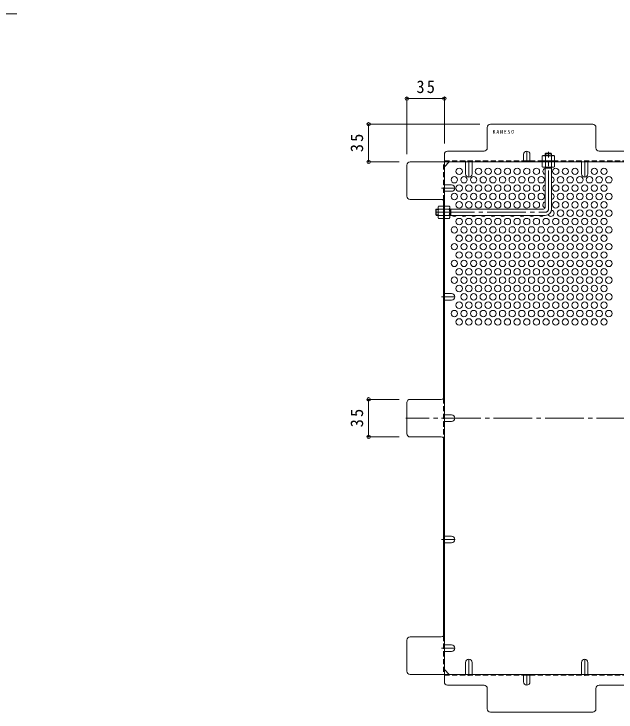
# Model space of a CAD drawing. Units: millimetres at full size, sheet at 1:4; some dimension numbers follow another scale. Extents: x -915 to 1071, y -779 to 747.
# Drawn here: x -204 to 357, y 51 to 701 of the extents above; entities that cross this region are included whole.
import ezdxf

# ---------------------------------------------------------------- set-up
doc = ezdxf.new("R2010")
doc.units = ezdxf.units.MM
doc.header["$LTSCALE"] = 4
doc.header["$PDMODE"] = 32
doc.header["$PDSIZE"] = 3.2
for name, pattern in [('CHAIN1', [8, 5, -1, 1, -1]), ('CHAIN2', [12, 9, -1, 1, -1]), ('DASHED1', [1.8, 1.2, -0.6])]:
    doc.linetypes.add(name, pattern=pattern)
for name, color, linetype, lineweight in [('A-1_躯体', 3, 'Continuous', 9), ('A-4_その他', 7, 'Continuous', 9), ('A-5_文字', 7, 'Continuous', 9), ('A-6_寸法', 2, 'Continuous', 9), ('A-7_ハッチ', 2, 'Continuous', 9), ('A-8_記号', 2, 'Continuous', 9), ('A-B_ﾊｯﾁ', 2, 'Continuous', 9)]:
    doc.layers.add(name, color=color, linetype=linetype, lineweight=lineweight)
doc.styles.add('ＭＳ ゴシック', font='')
doc.styles.get('ＭＳ ゴシック').set_extended_font_data('MS Gothic')

msp = doc.modelspace()

# ---------------------------------------------------------------- linework, layer by layer
at = {"layer": 'A-1_躯体', "linetype": 'CHAIN2'}
for p, q in [((294.092, 519.419), (294.092, 572.651)), ((189.092, 516.419), (291.092, 516.419))]:
    msp.add_line(p, q, dxfattribs=at)
at = {"layer": 'A-1_躯体', "linetype": 'DASHED1'}
for p, q in [((291.092, 570.919), (291.592, 571.419)), ((297.092, 570.919), (291.092, 570.919)), ((291.092, 570.919), (291.092, 569.219)), ((296.592, 571.419), (291.592, 571.419)), ((291.592, 569.219), (291.592, 571.419)), ((297.092, 570.919), (296.592, 571.419)), ((296.592, 569.219), (296.592, 571.419)), ((297.092, 570.919), (297.092, 569.219))]:
    msp.add_line(p, q, dxfattribs=at)
at = {"layer": 'A-1_躯体'}
for p, q in [((291.092, 520.919), (291.092, 558.419)), ((297.092, 557.419), (291.092, 557.419)), ((291.592, 557.419), (291.592, 558.419)), ((296.592, 557.419), (296.592, 558.419)), ((297.092, 519.419), (297.092, 558.419)), ((189.592, 519.419), (189.092, 518.919)), ((189.092, 518.919), (189.092, 513.919)), ((191.292, 518.919), (189.092, 518.919)), ((189.592, 513.419), (189.092, 513.919)), ((191.292, 513.919), (189.092, 513.919)), ((189.592, 519.419), (189.592, 513.419)), ((189.592, 519.419), (191.292, 519.419)), ((202.092, 519.419), (289.592, 519.419)), ((203.092, 518.919), (202.092, 518.919)), ((203.092, 513.919), (202.092, 513.919)), ((203.092, 519.419), (203.092, 513.419)), ((189.592, 513.419), (191.292, 513.419)), ((202.092, 513.419), (291.092, 513.419))]:
    msp.add_line(p, q, dxfattribs=at)
for centre, radius in [((289.592, 520.919), 1.5), ((291.092, 519.419), 6)]:
    msp.add_arc(centre, radius, 270, 0, dxfattribs=at)
at = {"layer": 'A-1_躯体', "linetype": 'CHAIN2'}
msp.add_arc((291.092, 519.419), 3, 270, 0, dxfattribs=at)
at = {"layer": 'A-4_その他'}
for p, q in [((-220.292, 701.19), (-201.401, 701.19)), ((162.089, 623.831), (162.089, 570.419)), ((162.089, 622.331), (197.092, 622.331)), ((197.092, 623.831), (197.092, 580.419)), ((125.018, 598.419), (230.093, 598.419)), ((126.518, 598.419), (126.518, 563.419)), ((125.018, 563.419), (155.089, 563.419)), ((125.018, 342.116), (155.089, 342.116)), ((126.518, 342.116), (126.518, 307.115)), ((125.018, 307.115), (155.089, 307.115))]:
    msp.add_line(p, q, dxfattribs=at)
for p in [(162.089, 622.331), (197.092, 622.331), (126.518, 598.419), (126.518, 563.419), (126.518, 342.116), (126.518, 307.115)]:
    msp.add_point(p, dxfattribs=at)
at = {"layer": 'A-6_寸法'}
for centre in [(210.892, 554.545), (228.892, 554.545), (237.892, 554.545), (246.892, 554.545), (255.892, 554.545), (264.892, 554.545), (273.892, 554.545), (282.892, 554.545), (300.892, 554.545), (309.892, 554.545), (318.892, 554.545), (336.892, 554.545), (345.892, 554.545), (206.392, 546.751), (215.392, 546.751), (224.392, 546.751), (233.392, 546.751), (242.392, 546.751), (251.392, 546.751), (260.392, 546.751), (269.392, 546.751), (278.392, 546.751), (287.392, 546.751), (305.392, 546.751), (314.392, 546.751), (323.392, 546.751), (332.392, 546.751), (341.392, 546.751), (350.392, 546.751), (210.892, 538.957), (219.892, 538.957), (228.892, 538.957), (237.892, 538.957), (246.892, 538.957), (255.892, 538.957), (264.892, 538.957), (273.892, 538.957), (282.892, 538.957), (300.892, 538.957), (309.892, 538.957), (318.892, 538.957), (327.892, 538.957), (336.892, 538.957), (345.892, 538.957), (206.392, 531.162), (215.392, 531.162), (224.392, 531.162), (233.392, 531.162), (242.392, 531.162), (251.392, 531.162), (260.392, 531.162), (269.392, 531.162), (278.392, 531.162), (287.392, 531.162), (305.392, 531.162), (314.392, 531.162), (323.392, 531.162), (332.392, 531.162), (341.392, 531.162), (350.392, 531.162), (210.892, 523.368), (219.892, 523.368), (228.892, 523.368), (237.892, 523.368), (246.892, 523.368), (255.892, 523.368), (264.892, 523.368), (273.892, 523.368), (282.892, 523.368), (300.892, 523.368), (309.892, 523.368), (318.892, 523.368), (327.892, 523.368), (336.892, 523.368), (345.892, 523.368), (305.392, 515.574), (314.392, 515.574), (323.392, 515.574), (332.392, 515.574), (341.392, 515.574), (350.392, 515.574), (210.892, 507.78), (219.892, 507.78), (228.892, 507.78), (237.892, 507.78), (246.892, 507.78), (255.892, 507.78), (264.892, 507.78), (273.892, 507.78), (282.892, 507.78), (291.892, 507.78), (300.892, 507.78), (309.892, 507.78), (318.892, 507.78), (327.892, 507.78), (336.892, 507.78), (345.892, 507.78), (206.392, 499.985), (215.392, 499.985), (224.392, 499.985), (233.392, 499.985), (242.392, 499.985), (251.392, 499.985), (260.392, 499.985), (269.392, 499.985), (278.392, 499.985), (287.392, 499.985), (296.392, 499.985), (305.392, 499.985), (314.392, 499.985), (323.392, 499.985), (332.392, 499.985), (341.392, 499.985), (350.392, 499.985), (210.892, 492.191), (219.892, 492.191), (228.892, 492.191), (237.892, 492.191), (246.892, 492.191), (255.892, 492.191), (264.892, 492.191), (273.892, 492.191), (282.892, 492.191), (291.892, 492.191), (300.892, 492.191), (309.892, 492.191), (318.892, 492.191), (327.892, 492.191), (336.892, 492.191), (345.892, 492.191), (206.392, 484.397), (215.392, 484.397), (224.392, 484.397), (233.392, 484.397), (242.392, 484.397), (251.392, 484.397), (260.392, 484.397), (269.392, 484.397), (278.392, 484.397), (287.392, 484.397), (296.392, 484.397), (305.392, 484.397), (314.392, 484.397), (323.392, 484.397), (332.392, 484.397), (341.392, 484.397), (350.392, 484.397), (210.892, 476.603), (219.892, 476.603), (228.892, 476.603), (237.892, 476.603), (246.892, 476.603), (255.892, 476.603), (264.892, 476.603), (273.892, 476.603), (282.892, 476.603), (291.892, 476.603), (300.892, 476.603), (309.892, 476.603), (318.892, 476.603), (327.892, 476.603), (336.892, 476.603), (345.892, 476.603), (206.392, 468.809), (215.392, 468.809), (224.392, 468.809), (233.392, 468.809), (242.392, 468.809), (251.392, 468.809), (260.392, 468.809), (269.392, 468.809), (278.392, 468.809), (287.392, 468.809), (296.392, 468.809), (305.392, 468.809), (314.392, 468.809), (323.392, 468.809), (332.392, 468.809), (341.392, 468.809), (350.392, 468.809), (210.892, 461.014), (219.892, 461.014), (228.892, 461.014), (237.892, 461.014), (246.892, 461.014), (255.892, 461.014), (264.892, 461.014), (273.892, 461.014), (282.892, 461.014), (291.892, 461.014), (300.892, 461.014), (309.892, 461.014), (318.892, 461.014), (327.892, 461.014), (336.892, 461.014), (345.892, 461.014), (206.392, 453.22), (215.392, 453.22), (224.392, 453.22), (233.392, 453.22), (242.392, 453.22), (251.392, 453.22), (260.392, 453.22), (269.392, 453.22), (278.392, 453.22), (287.392, 453.22), (296.392, 453.22), (305.392, 453.22), (314.392, 453.22), (323.392, 453.22), (332.392, 453.22), (341.392, 453.22), (350.392, 453.22), (210.892, 445.426), (219.892, 445.426), (228.892, 445.426), (237.892, 445.426), (246.892, 445.426), (255.892, 445.426), (264.892, 445.426), (273.892, 445.426), (282.892, 445.426), (291.892, 445.426), (300.892, 445.426), (309.892, 445.426), (318.892, 445.426), (327.892, 445.426), (336.892, 445.426), (345.892, 445.426), (215.392, 437.632), (224.392, 437.632), (233.392, 437.632), (242.392, 437.632), (251.392, 437.632), (260.392, 437.632), (269.392, 437.632), (278.392, 437.632), (287.392, 437.632), (296.392, 437.632), (305.392, 437.632), (314.392, 437.632), (323.392, 437.632), (332.392, 437.632), (341.392, 437.632), (350.392, 437.632), (210.892, 429.837), (219.892, 429.837), (228.892, 429.837), (237.892, 429.837), (246.892, 429.837), (255.892, 429.837), (264.892, 429.837), (273.892, 429.837), (282.892, 429.837), (291.892, 429.837), (300.892, 429.837), (309.892, 429.837), (318.892, 429.837), (327.892, 429.837), (336.892, 429.837), (345.892, 429.837), (206.392, 422.043), (215.392, 422.043), (224.392, 422.043), (233.392, 422.043), (242.392, 422.043), (251.392, 422.043), (260.392, 422.043), (269.392, 422.043), (278.392, 422.043), (287.392, 422.043), (296.392, 422.043), (305.392, 422.043), (314.392, 422.043), (323.392, 422.043), (332.392, 422.043), (341.392, 422.043), (350.392, 422.043), (210.892, 414.249), (219.892, 414.249), (228.892, 414.249), (237.892, 414.249), (246.892, 414.249), (255.892, 414.249), (264.892, 414.249), (273.892, 414.249), (282.892, 414.249), (291.892, 414.249), (300.892, 414.249), (309.892, 414.249), (318.892, 414.249), (327.892, 414.249), (336.892, 414.249), (345.892, 414.249)]:
    msp.add_circle(centre, 3, dxfattribs=at)
for centre, start, end in [((291.892, 554.545), 105.46601, 254.53399), ((296.392, 546.751), 283.4934, 76.5066), ((291.892, 538.957), 105.46601, 254.53399), ((296.392, 531.162), 283.4934, 76.5066), ((291.892, 523.368), 105.46601, 253.31594), ((296.392, 515.574), 210.21019, 77.87168), ((206.392, 515.574), 225.92, 314.08), ((215.392, 515.574), 225.92, 314.08), ((224.392, 515.574), 225.92, 314.08), ((233.392, 515.574), 225.92, 314.08), ((242.392, 515.574), 225.92, 314.08), ((251.392, 515.574), 225.92, 314.08), ((260.392, 515.574), 225.92, 314.08), ((269.392, 515.574), 225.92, 314.08), ((278.392, 515.574), 225.92, 314.08), ((287.392, 515.574), 225.92, 314.08)]:
    msp.add_arc(centre, 3, start, end, dxfattribs=at)
at = {"layer": 'A-7_ハッチ'}
for p, q in [((335.392, 598.419), (240.093, 598.419)), ((237.093, 576.419), (237.093, 595.419)), ((338.392, 576.419), (338.392, 595.419)), ((200.092, 573.419), (234.093, 573.419)), ((341.392, 573.419), (401.392, 573.419)), ((197.092, 570.419), (197.092, 78.812)), ((162.089, 531.418), (162.089, 560.419)), ((165.089, 563.419), (706.696, 563.419)), ((197.092, 558.807), (201.704, 563.419)), ((270.892, 564.219), (276.892, 564.219)), ((194.092, 528.418), (165.089, 528.418)), ((196.292, 527.458), (196.292, 343.076)), ((162.089, 310.115), (162.089, 339.116)), ((194.092, 342.116), (165.089, 342.116)), ((194.092, 307.115), (165.089, 307.115)), ((196.292, 121.773), (196.292, 306.154)), ((162.089, 88.812), (162.089, 117.813)), ((194.092, 120.813), (165.089, 120.813)), ((165.089, 85.812), (706.696, 85.812)), ((201.704, 85.812), (197.092, 90.424)), ((270.892, 85.012), (276.892, 85.012)), ((234.093, 75.812), (200.092, 75.812)), ((237.093, 72.812), (237.093, 53.812)), ((338.392, 72.812), (338.392, 53.812)), ((341.392, 75.812), (401.392, 75.812)), ((240.093, 50.812), (335.392, 50.812))]:
    msp.add_line(p, q, dxfattribs=at)
at = {"layer": 'A-7_ハッチ', "linetype": 'DASHED1'}
for p, q in [((196.292, 527.458), (196.292, 563.419)), ((197.092, 564.219), (270.892, 564.219)), ((216.892, 563.419), (216.892, 564.219)), ((222.892, 563.419), (222.892, 564.219)), ((276.892, 564.219), (594.892, 564.219)), ((291.092, 563.419), (291.092, 564.219)), ((324.892, 563.419), (324.892, 564.219)), ((330.892, 563.419), (330.892, 564.219)), ((197.092, 541.957), (196.292, 541.957)), ((197.092, 535.957), (196.292, 535.957)), ((196.292, 519.619), (197.092, 519.619)), ((196.292, 513.419), (197.092, 513.419)), ((197.092, 440.632), (196.292, 440.632)), ((197.092, 434.632), (196.292, 434.632)), ((196.292, 343.076), (196.292, 306.154)), ((197.092, 327.615), (196.292, 327.615)), ((197.092, 321.615), (196.292, 321.615)), ((197.092, 244.776), (196.292, 244.776)), ((197.092, 240.776), (196.292, 240.776)), ((197.092, 214.599), (196.292, 214.599)), ((197.092, 208.599), (196.292, 208.599)), ((196.292, 121.773), (196.292, 85.807)), ((197.092, 113.274), (196.292, 113.274)), ((197.092, 107.274), (196.292, 107.274)), ((197.092, 85.012), (270.892, 85.012)), ((216.892, 85.812), (216.892, 85.012)), ((222.892, 85.812), (222.892, 85.012)), ((276.892, 85.012), (594.892, 85.012)), ((324.892, 85.812), (324.892, 85.012)), ((330.892, 85.812), (330.892, 85.012))]:
    msp.add_line(p, q, dxfattribs=at)
at = {"layer": 'A-7_ハッチ', "linetype": 'CHAIN2'}
msp.add_line((711.049, 324.615), (161.167, 324.615), dxfattribs=at)
at = {"layer": 'A-7_ハッチ'}
for centre, start, end in [((240.093, 595.419), 90, 180), ((335.392, 595.419), 0, 90), ((200.092, 570.419), 90, 180), ((234.093, 576.419), 270, 0), ((341.392, 576.419), 180, 270), ((165.089, 560.419), 90, 180), ((165.089, 531.418), 180, 270), ((194.092, 525.418), 0, 90), ((194.092, 345.116), 270, 0), ((165.089, 339.116), 90, 180), ((165.089, 310.115), 180, 270), ((194.092, 304.115), 0, 90), ((194.092, 123.813), 270, 0), ((165.089, 117.813), 90, 180), ((165.089, 88.812), 180, 270), ((200.092, 78.812), 180, 270), ((234.093, 72.812), 0, 90), ((341.392, 72.812), 90, 180), ((240.093, 53.812), 180, 270), ((335.392, 53.812), 270, 0)]:
    msp.add_arc(centre, 3, start, end, dxfattribs=at)
at = {"layer": 'A-8_記号', "linetype": 'CHAIN1'}
for p, q in [((273.892, 563.419), (273.892, 573.419)), ((219.892, 564.619), (219.892, 549.269)), ((327.892, 564.619), (327.892, 549.269)), ((194.385, 538.957), (206.892, 538.957)), ((194.385, 437.632), (206.892, 437.632)), ((194.385, 324.615), (206.892, 324.615)), ((194.385, 211.599), (206.892, 211.599)), ((194.385, 110.274), (206.892, 110.274)), ((219.892, 84.612), (219.892, 99.962)), ((327.892, 84.612), (327.892, 99.962)), ((273.892, 85.812), (273.892, 75.812))]:
    msp.add_line(p, q, dxfattribs=at)
at = {"layer": 'A-8_記号'}
for p, q in [((270.892, 570.419), (270.892, 563.419)), ((276.892, 570.419), (276.892, 563.419)), ((216.892, 552.269), (216.892, 563.419)), ((222.892, 552.269), (222.892, 563.419)), ((324.892, 552.269), (324.892, 563.419)), ((330.892, 552.269), (330.892, 563.419)), ((203.892, 541.957), (197.092, 541.957)), ((203.892, 535.957), (197.092, 535.957)), ((203.892, 440.632), (197.092, 440.632)), ((203.892, 434.632), (197.092, 434.632)), ((203.892, 327.615), (197.092, 327.615)), ((203.892, 321.615), (197.092, 321.615)), ((203.892, 214.599), (197.092, 214.599)), ((203.892, 208.599), (197.092, 208.599)), ((203.892, 113.274), (197.092, 113.274)), ((203.892, 107.274), (197.092, 107.274)), ((216.892, 96.962), (216.892, 85.812)), ((222.892, 96.962), (222.892, 85.812)), ((324.892, 96.962), (324.892, 85.812)), ((330.892, 96.962), (330.892, 85.812)), ((270.892, 78.812), (270.892, 85.812)), ((276.892, 78.812), (276.892, 85.812))]:
    msp.add_line(p, q, dxfattribs=at)
for centre, start, end in [((273.892, 570.419), 0, 180), ((219.892, 552.269), 180, 0), ((327.892, 552.269), 180, 0), ((203.892, 538.957), 270, 90), ((203.892, 437.632), 270, 90), ((203.892, 324.615), 270, 90), ((203.892, 211.599), 270, 90), ((203.892, 110.274), 270, 90), ((219.892, 96.962), 0, 180), ((327.892, 96.962), 0, 180), ((273.892, 78.812), 180, 0)]:
    msp.add_arc(centre, 3, start, end, dxfattribs=at)
at = {"layer": 'A-B_ﾊｯﾁ', "linetype": 'DASHED1'}
for p, q in [((289.092, 569.219), (288.342, 568.786)), ((288.342, 564.219), (288.342, 568.786)), ((289.092, 569.219), (299.092, 569.219)), ((291.229, 568.786), (291.229, 564.219)), ((296.955, 568.786), (296.955, 564.219)), ((299.092, 569.219), (299.842, 568.786)), ((299.842, 564.219), (299.842, 568.786)), ((288.342, 564.219), (299.842, 564.219))]:
    msp.add_line(p, q, dxfattribs=at)
at = {"layer": 'A-B_ﾊｯﾁ'}
for p, q in [((299.842, 563.419), (288.342, 563.419)), ((288.342, 563.419), (288.342, 558.852)), ((291.229, 558.852), (291.229, 563.419)), ((296.955, 558.852), (296.955, 563.419)), ((299.842, 563.419), (299.842, 558.852)), ((289.092, 558.419), (288.342, 558.852)), ((299.092, 558.419), (289.092, 558.419)), ((299.092, 558.419), (299.842, 558.852)), ((191.292, 521.419), (191.725, 522.169)), ((191.292, 521.419), (191.292, 511.419)), ((196.292, 522.169), (191.725, 522.169)), ((196.292, 522.169), (196.292, 510.669)), ((197.092, 522.169), (197.092, 510.669)), ((197.092, 522.169), (201.659, 522.169)), ((202.092, 521.419), (201.659, 522.169)), ((202.092, 521.419), (202.092, 511.419)), ((191.725, 519.282), (196.292, 519.282)), ((201.659, 519.282), (197.092, 519.282)), ((191.292, 511.419), (191.725, 510.669)), ((191.725, 513.556), (196.292, 513.556)), ((196.292, 510.669), (191.725, 510.669)), ((201.659, 513.556), (197.092, 513.556)), ((197.092, 510.669), (201.659, 510.669)), ((202.092, 511.419), (201.659, 510.669))]:
    msp.add_line(p, q, dxfattribs=at)
at = {"layer": 'A-B_ﾊｯﾁ', "linetype": 'DASHED1'}
for centre, radius, start, end in [((289.987, 565.937), 3.29, 93.92075, 120), ((289.752, 566.484), 2.735, 57.31491, 89.78969), ((294.092, 559.536), 9.683, 72.79973, 107.20026), ((298.432, 566.484), 2.735, 90.2103, 122.68507), ((298.197, 565.937), 3.29, 59.99998, 86.07924)]:
    msp.add_arc(centre, radius, start, end, dxfattribs=at)
at = {"layer": 'A-B_ﾊｯﾁ'}
for centre, radius, start, end in [((289.987, 561.701), 3.29, 239.99998, 266.07924), ((289.752, 561.154), 2.735, 270.2103, 302.68507), ((294.092, 568.101), 9.683, 252.79973, 287.20026), ((298.432, 561.154), 2.735, 237.31491, 269.78969), ((298.197, 561.701), 3.29, 273.92075, 300), ((194.574, 520.524), 3.29, 150, 176.07925), ((194.027, 520.759), 2.735, 180.21031, 212.68509), ((198.81, 520.524), 3.29, 3.92075, 30), ((199.357, 520.759), 2.735, 327.31491, 359.78969), ((200.975, 516.419), 9.683, 162.79974, 197.20027), ((192.41, 516.419), 9.683, 342.79973, 17.20026), ((194.027, 512.079), 2.735, 147.31493, 179.7897), ((194.574, 512.314), 3.29, 183.92076, 210.00002), ((199.357, 512.079), 2.735, 0.2103, 32.68507), ((198.81, 512.314), 3.29, 329.99998, 356.07924)]:
    msp.add_arc(centre, radius, start, end, dxfattribs=at)

# ---------------------------------------------------------------- texts
at = {"layer": 'A-4_その他', "color": 2, "insert": (171.09, 627.331), "char_height": 11.73, "attachment_point": 7, "style": 'ＭＳ ゴシック'}
msp.add_mtext('\\T1.27;\\W0.95;35', dxfattribs=at)
at = {"layer": 'A-4_その他', "color": 2, "char_height": 11.73, "attachment_point": 7, "rotation": 90, "style": 'ＭＳ ゴシック'}
for insert in [(121.518, 572.419), (121.518, 316.115)]:
    msp.add_mtext('\\T1.27;\\W0.95;35', dxfattribs=dict(at, insert=insert))
at = {"layer": 'A-5_文字', "color": 6, "insert": (242.118, 589.619), "char_height": 3.519, "attachment_point": 7, "style": 'ＭＳ ゴシック'}
msp.add_mtext('\\T1.34;\\W0.9;KANESO', dxfattribs=at)

doc.saveas('drawing.dxf')
